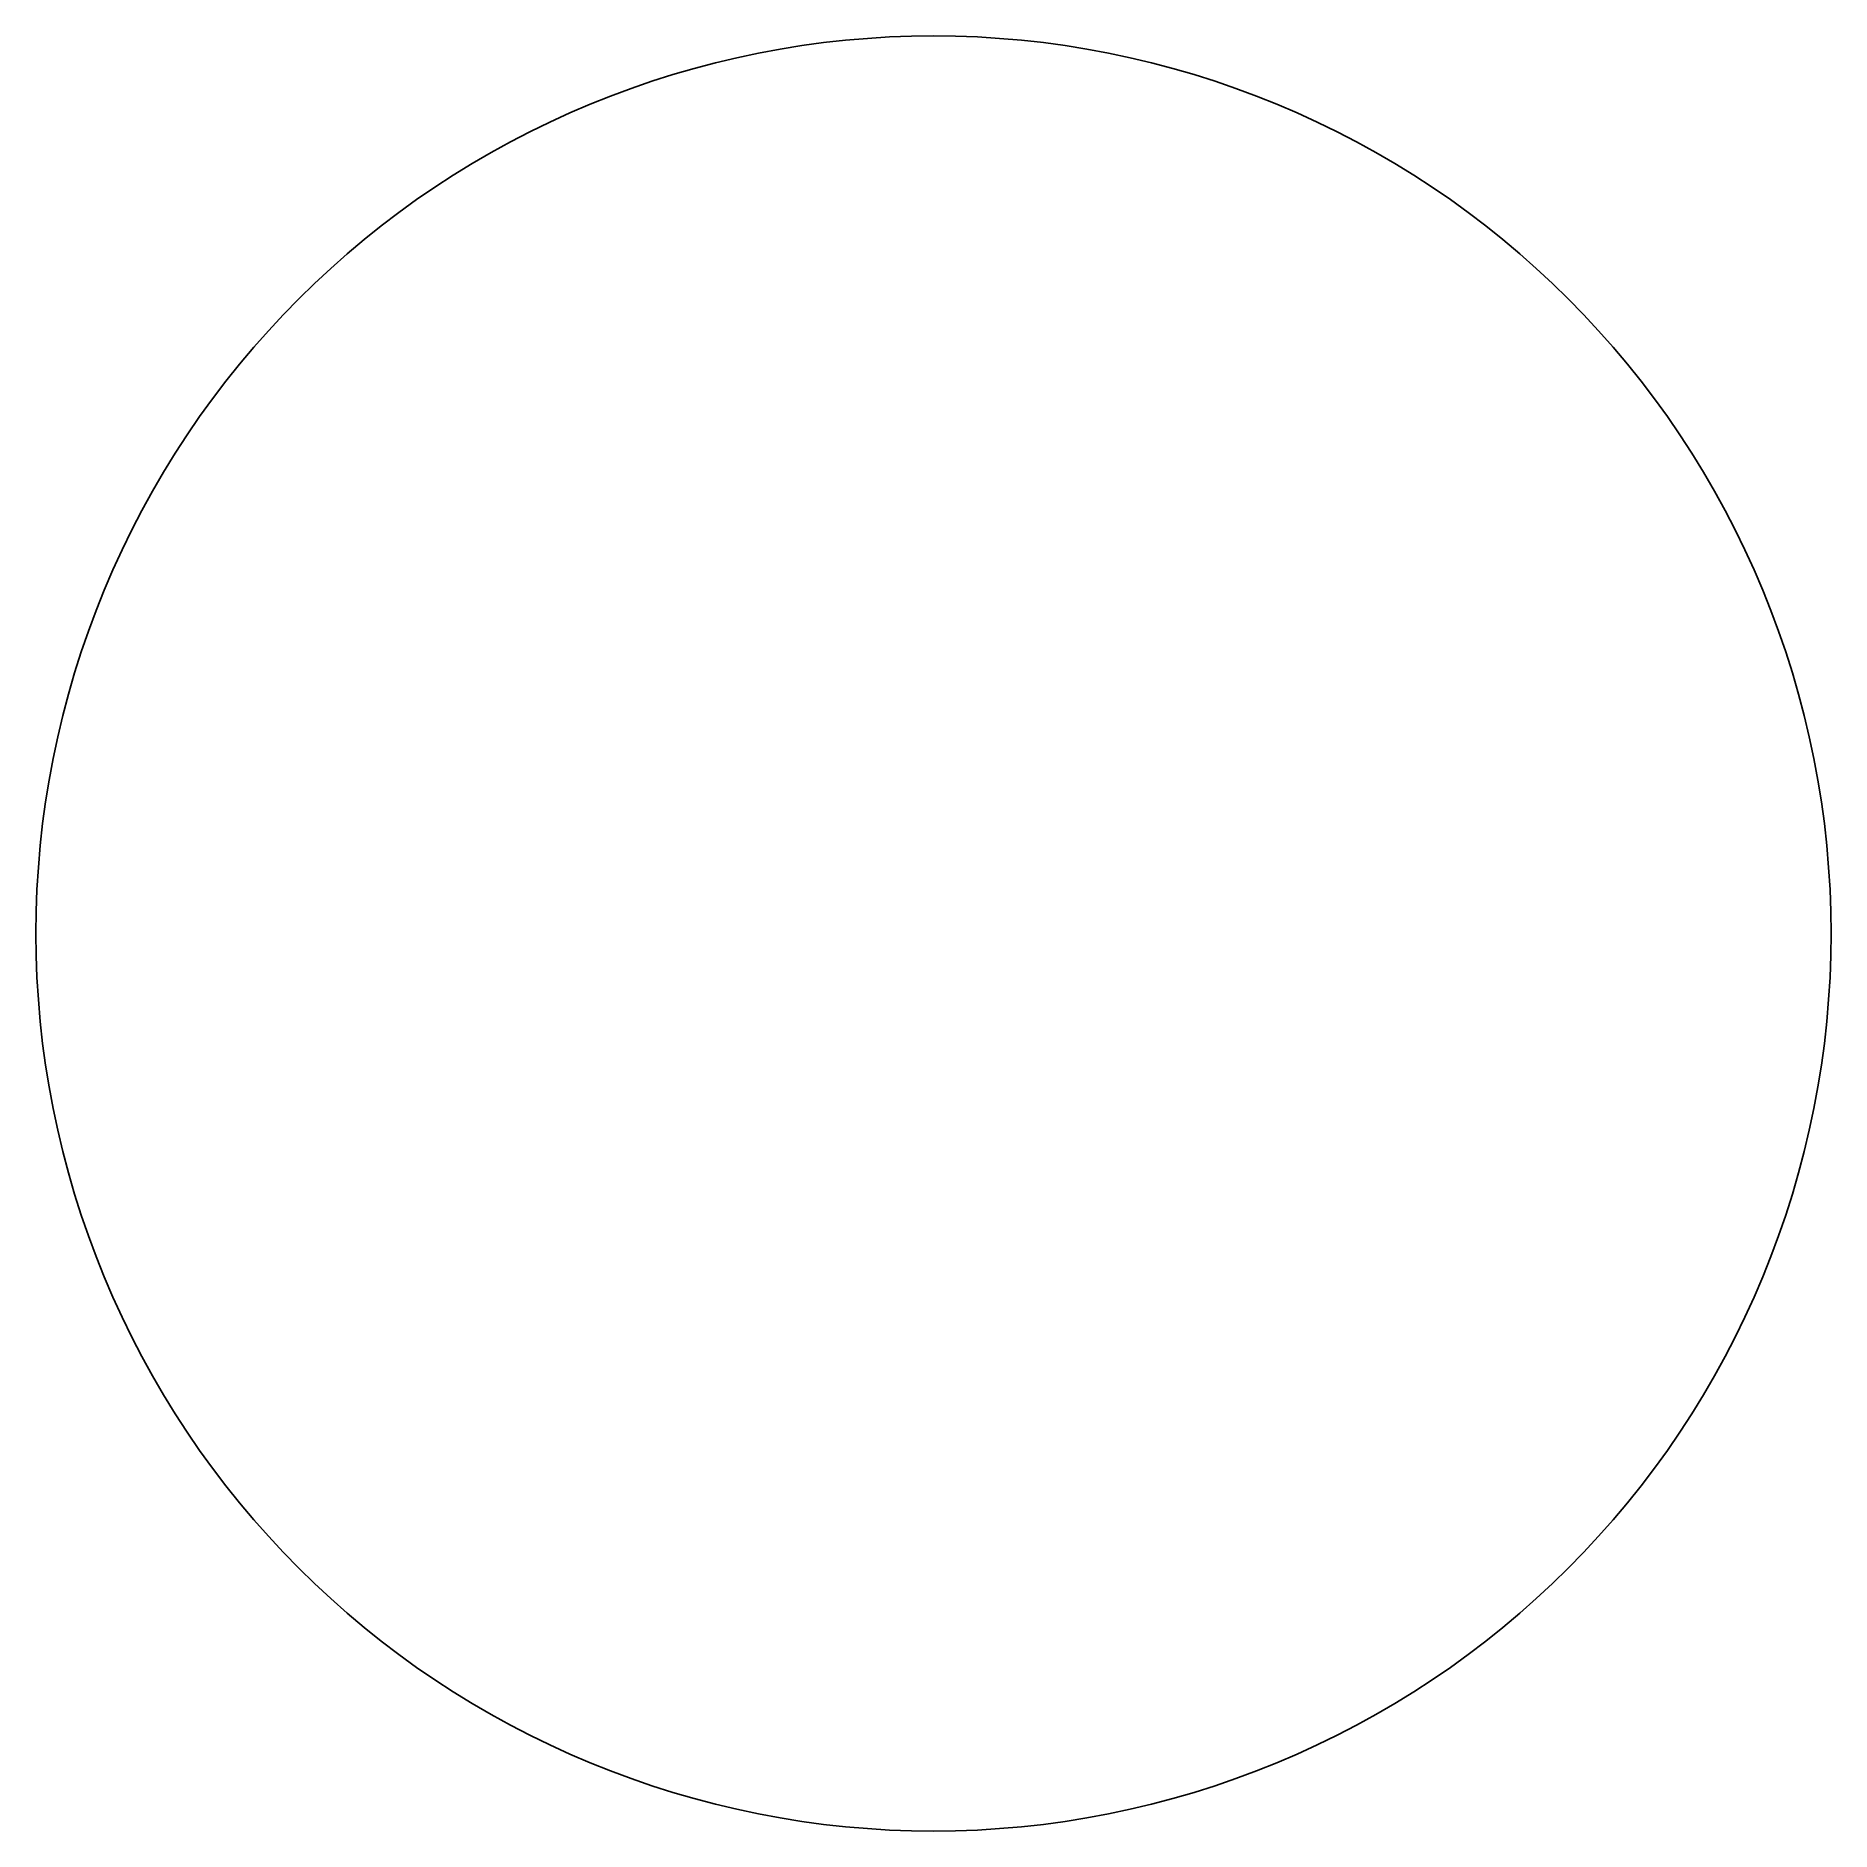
# Model space of a CAD drawing. Header units: metres. Extents: x -190 to 190, y -190 to 190.
import ezdxf

# ---------------------------------------------------------------- set-up
doc = ezdxf.new("R2010")
doc.units = ezdxf.units.M

msp = doc.modelspace()

# ---------------------------------------------------------------- linework, layer by layer
for p, q in [((0, 190), (-4.66283, 189.943)), ((4.66283, 189.943), (0, 190)), ((-37.0672, 186.349), (-41.6292, 185.383)), ((-32.4828, 187.203), (-37.0672, 186.349)), ((-27.8788, 187.944), (-32.4828, 187.203)), ((-23.258, 188.571), (-27.8788, 187.944)), ((-18.6233, 189.085), (-23.258, 188.571)), ((-13.9773, 189.485), (-18.6233, 189.085)), ((-9.32286, 189.771), (-13.9773, 189.485)), ((-4.66283, 189.943), (-9.32286, 189.771)), ((9.32286, 189.771), (4.66283, 189.943)), ((13.9773, 189.485), (9.32286, 189.771)), ((18.6233, 189.085), (13.9773, 189.485)), ((23.258, 188.571), (18.6233, 189.085)), ((27.8788, 187.944), (23.258, 188.571)), ((32.4828, 187.203), (27.8788, 187.944)), ((37.0672, 186.349), (32.4828, 187.203)), ((41.6292, 185.383), (37.0672, 186.349)), ((-50.6754, 183.117), (-55.1541, 181.819)), ((-46.1662, 184.306), (-50.6754, 183.117)), ((-41.6292, 185.383), (-46.1662, 184.306)), ((46.1662, 184.306), (41.6292, 185.383)), ((50.6754, 183.117), (46.1662, 184.306)), ((55.1541, 181.819), (50.6754, 183.117)), ((-64.0091, 178.893), (-68.3801, 177.269)), ((-59.5995, 180.41), (-64.0091, 178.893)), ((-55.1541, 181.819), (-59.5995, 180.41)), ((59.5995, 180.41), (55.1541, 181.819)), ((64.0091, 178.893), (59.5995, 180.41)), ((68.3801, 177.269), (64.0091, 178.893)), ((-72.7099, 175.537), (-76.9958, 173.7)), ((-68.3801, 177.269), (-72.7099, 175.537)), ((72.7099, 175.537), (68.3801, 177.269)), ((76.9958, 173.7), (72.7099, 175.537)), ((-81.2355, 171.758), (-85.4262, 169.713)), ((-76.9958, 173.7), (-81.2355, 171.758)), ((81.2355, 171.758), (76.9958, 173.7)), ((85.4262, 169.713), (81.2355, 171.758)), ((-89.5654, 167.565), (-93.6507, 165.317)), ((-85.4262, 169.713), (-89.5654, 167.565)), ((89.5654, 167.565), (85.4262, 169.713)), ((93.6507, 165.317), (89.5654, 167.565)), ((-93.6507, 165.317), (-97.6795, 162.968)), ((97.6795, 162.968), (93.6507, 165.317)), ((-101.65, 160.522), (-105.558, 157.979)), ((-97.6795, 162.968), (-101.65, 160.522)), ((101.65, 160.522), (97.6795, 162.968)), ((105.558, 157.979), (101.65, 160.522)), ((-105.558, 157.979), (-109.404, 155.341)), ((109.404, 155.341), (105.558, 157.979)), ((-113.183, 152.609), (-116.894, 149.786)), ((-109.404, 155.341), (-113.183, 152.609)), ((113.183, 152.609), (109.404, 155.341)), ((116.894, 149.786), (113.183, 152.609)), ((-116.894, 149.786), (-120.535, 146.872)), ((120.535, 146.872), (116.894, 149.786)), ((-120.535, 146.872), (-124.103, 143.87)), ((124.103, 143.87), (120.535, 146.872)), ((-127.596, 140.781), (-131.013, 137.607)), ((-124.103, 143.87), (-127.596, 140.781)), ((127.596, 140.781), (124.103, 143.87)), ((131.013, 137.607), (127.596, 140.781)), ((-131.013, 137.607), (-134.35, 134.35)), ((134.35, 134.35), (131.013, 137.607)), ((-134.35, 134.35), (-137.607, 131.013)), ((137.607, 131.013), (134.35, 134.35)), ((-137.607, 131.013), (-140.781, 127.596)), ((140.781, 127.596), (137.607, 131.013)), ((-140.781, 127.596), (-143.87, 124.103)), ((143.87, 124.103), (140.781, 127.596)), ((-143.87, 124.103), (-146.872, 120.535)), ((146.872, 120.535), (143.87, 124.103)), ((-146.872, 120.535), (-149.786, 116.894)), ((149.786, 116.894), (146.872, 120.535)), ((-149.786, 116.894), (-152.609, 113.183)), ((152.609, 113.183), (149.786, 116.894)), ((-152.609, 113.183), (-155.341, 109.404)), ((155.341, 109.404), (152.609, 113.183)), ((-155.341, 109.404), (-157.979, 105.558)), ((157.979, 105.558), (155.341, 109.404)), ((-157.979, 105.558), (-160.522, 101.65)), ((160.522, 101.65), (157.979, 105.558)), ((-160.522, 101.65), (-162.968, 97.6795)), ((162.968, 97.6795), (160.522, 101.65)), ((-162.968, 97.6795), (-165.317, 93.6507)), ((165.317, 93.6507), (162.968, 97.6795)), ((-165.317, 93.6507), (-167.565, 89.5654)), ((167.565, 89.5654), (165.317, 93.6507)), ((-167.565, 89.5654), (-169.713, 85.4262)), ((169.713, 85.4262), (167.565, 89.5654)), ((-169.713, 85.4262), (-171.758, 81.2355)), ((171.758, 81.2355), (169.713, 85.4262)), ((-171.758, 81.2355), (-173.7, 76.9958)), ((173.7, 76.9958), (171.758, 81.2355)), ((-173.7, 76.9958), (-175.537, 72.7099)), ((175.537, 72.7099), (173.7, 76.9958)), ((-175.537, 72.7099), (-177.269, 68.3801)), ((177.269, 68.3801), (175.537, 72.7099)), ((-177.269, 68.3801), (-178.893, 64.0091)), ((178.893, 64.0091), (177.269, 68.3801)), ((-178.893, 64.0091), (-180.41, 59.5995)), ((180.41, 59.5995), (178.893, 64.0091)), ((-180.41, 59.5995), (-181.819, 55.1541)), ((181.819, 55.1541), (180.41, 59.5995)), ((-181.819, 55.1541), (-183.117, 50.6754)), ((183.117, 50.6754), (181.819, 55.1541)), ((-183.117, 50.6754), (-184.306, 46.1662)), ((184.306, 46.1662), (183.117, 50.6754)), ((-184.306, 46.1662), (-185.383, 41.6292)), ((185.383, 41.6292), (184.306, 46.1662)), ((-185.383, 41.6292), (-186.349, 37.0672)), ((186.349, 37.0672), (185.383, 41.6292)), ((-186.349, 37.0672), (-187.203, 32.4828)), ((187.203, 32.4828), (186.349, 37.0672)), ((-187.203, 32.4828), (-187.944, 27.8788)), ((187.944, 27.8788), (187.203, 32.4828)), ((-187.944, 27.8788), (-188.571, 23.258)), ((188.571, 23.258), (187.944, 27.8788)), ((-188.571, 23.258), (-189.085, 18.6233)), ((189.085, 18.6233), (188.571, 23.258)), ((-189.085, 18.6233), (-189.485, 13.9773)), ((189.485, 13.9773), (189.085, 18.6233)), ((-189.485, 13.9773), (-189.771, 9.32286)), ((189.771, 9.32286), (189.485, 13.9773)), ((-189.771, 9.32286), (-189.943, 4.66283)), ((189.943, 4.66283), (189.771, 9.32286)), ((-189.943, 4.66283), (-190, 0)), ((190, 0), (189.943, 4.66283)), ((-190, 0), (-189.943, -4.66283)), ((189.943, -4.66283), (190, 0)), ((-189.943, -4.66283), (-189.771, -9.32286)), ((189.771, -9.32286), (189.943, -4.66283)), ((-189.771, -9.32286), (-189.485, -13.9773)), ((189.485, -13.9773), (189.771, -9.32286)), ((-189.485, -13.9773), (-189.085, -18.6233)), ((189.085, -18.6233), (189.485, -13.9773)), ((-189.085, -18.6233), (-188.571, -23.258)), ((188.571, -23.258), (189.085, -18.6233)), ((-188.571, -23.258), (-187.944, -27.8788)), ((187.944, -27.8788), (188.571, -23.258)), ((-187.944, -27.8788), (-187.203, -32.4828)), ((187.203, -32.4828), (187.944, -27.8788)), ((-187.203, -32.4828), (-186.349, -37.0672)), ((186.349, -37.0672), (187.203, -32.4828)), ((-186.349, -37.0672), (-185.383, -41.6292)), ((185.383, -41.6292), (186.349, -37.0672)), ((-185.383, -41.6292), (-184.306, -46.1662)), ((184.306, -46.1662), (185.383, -41.6292)), ((-184.306, -46.1662), (-183.117, -50.6754)), ((183.117, -50.6754), (184.306, -46.1662)), ((-183.117, -50.6754), (-181.819, -55.1541)), ((181.819, -55.1541), (183.117, -50.6754)), ((-181.819, -55.1541), (-180.41, -59.5995)), ((180.41, -59.5995), (181.819, -55.1541)), ((-180.41, -59.5995), (-178.893, -64.0091)), ((178.893, -64.0091), (180.41, -59.5995)), ((-178.893, -64.0091), (-177.269, -68.3801)), ((177.269, -68.3801), (178.893, -64.0091)), ((-177.269, -68.3801), (-175.537, -72.7099)), ((175.537, -72.7099), (177.269, -68.3801)), ((-175.537, -72.7099), (-173.7, -76.9958)), ((173.7, -76.9958), (175.537, -72.7099)), ((-173.7, -76.9958), (-171.758, -81.2355)), ((171.758, -81.2355), (173.7, -76.9958)), ((-171.758, -81.2355), (-169.713, -85.4262)), ((169.713, -85.4262), (171.758, -81.2355)), ((-169.713, -85.4262), (-167.565, -89.5654)), ((167.565, -89.5654), (169.713, -85.4262)), ((-167.565, -89.5654), (-165.317, -93.6507)), ((165.317, -93.6507), (167.565, -89.5654)), ((-165.317, -93.6507), (-162.968, -97.6795)), ((162.968, -97.6795), (165.317, -93.6507)), ((-162.968, -97.6795), (-160.522, -101.65)), ((160.522, -101.65), (162.968, -97.6795)), ((-160.522, -101.65), (-157.979, -105.558)), ((157.979, -105.558), (160.522, -101.65)), ((-157.979, -105.558), (-155.341, -109.404)), ((155.341, -109.404), (157.979, -105.558)), ((-155.341, -109.404), (-152.609, -113.183)), ((152.609, -113.183), (155.341, -109.404)), ((-152.609, -113.183), (-149.786, -116.894)), ((149.786, -116.894), (152.609, -113.183)), ((-149.786, -116.894), (-146.872, -120.535)), ((146.872, -120.535), (149.786, -116.894)), ((-146.872, -120.535), (-143.87, -124.103)), ((143.87, -124.103), (146.872, -120.535)), ((-143.87, -124.103), (-140.781, -127.596)), ((140.781, -127.596), (143.87, -124.103)), ((-140.781, -127.596), (-137.607, -131.013)), ((137.607, -131.013), (140.781, -127.596)), ((-137.607, -131.013), (-134.35, -134.35)), ((134.35, -134.35), (137.607, -131.013)), ((-134.35, -134.35), (-131.013, -137.607)), ((131.013, -137.607), (134.35, -134.35)), ((-131.013, -137.607), (-127.596, -140.781)), ((127.596, -140.781), (131.013, -137.607)), ((-127.596, -140.781), (-124.103, -143.87)), ((-124.103, -143.87), (-120.535, -146.872)), ((120.535, -146.872), (124.103, -143.87)), ((124.103, -143.87), (127.596, -140.781)), ((-120.535, -146.872), (-116.894, -149.786)), ((116.894, -149.786), (120.535, -146.872)), ((-116.894, -149.786), (-113.183, -152.609)), ((113.183, -152.609), (116.894, -149.786)), ((-113.183, -152.609), (-109.404, -155.341)), ((-109.404, -155.341), (-105.558, -157.979)), ((105.558, -157.979), (109.404, -155.341)), ((109.404, -155.341), (113.183, -152.609)), ((-105.558, -157.979), (-101.65, -160.522)), ((101.65, -160.522), (105.558, -157.979)), ((-101.65, -160.522), (-97.6795, -162.968)), ((-97.6795, -162.968), (-93.6507, -165.317)), ((93.6507, -165.317), (97.6795, -162.968)), ((97.6795, -162.968), (101.65, -160.522)), ((-93.6507, -165.317), (-89.5654, -167.565)), ((89.5654, -167.565), (93.6507, -165.317)), ((-89.5654, -167.565), (-85.4262, -169.713)), ((-85.4262, -169.713), (-81.2355, -171.758)), ((81.2355, -171.758), (85.4262, -169.713)), ((85.4262, -169.713), (89.5654, -167.565)), ((-81.2355, -171.758), (-76.9958, -173.7)), ((-76.9958, -173.7), (-72.7099, -175.537)), ((72.7099, -175.537), (76.9958, -173.7)), ((76.9958, -173.7), (81.2355, -171.758)), ((-72.7099, -175.537), (-68.3801, -177.269)), ((-68.3801, -177.269), (-64.0091, -178.893)), ((64.0091, -178.893), (68.3801, -177.269)), ((68.3801, -177.269), (72.7099, -175.537)), ((-64.0091, -178.893), (-59.5995, -180.41)), ((-59.5995, -180.41), (-55.1541, -181.819)), ((-55.1541, -181.819), (-50.6754, -183.117)), ((50.6754, -183.117), (55.1541, -181.819)), ((55.1541, -181.819), (59.5995, -180.41)), ((59.5995, -180.41), (64.0091, -178.893)), ((-50.6754, -183.117), (-46.1662, -184.306)), ((-46.1662, -184.306), (-41.6292, -185.383)), ((-41.6292, -185.383), (-37.0672, -186.349)), ((37.0672, -186.349), (41.6292, -185.383)), ((41.6292, -185.383), (46.1662, -184.306)), ((46.1662, -184.306), (50.6754, -183.117)), ((-37.0672, -186.349), (-32.4828, -187.203)), ((-32.4828, -187.203), (-27.8788, -187.944)), ((-27.8788, -187.944), (-23.258, -188.571)), ((-23.258, -188.571), (-18.6233, -189.085)), ((-18.6233, -189.085), (-13.9773, -189.485)), ((-13.9773, -189.485), (-9.32286, -189.771)), ((-9.32286, -189.771), (-4.66283, -189.943)), ((-4.66283, -189.943), (0, -190)), ((0, -190), (4.66283, -189.943)), ((4.66283, -189.943), (9.32286, -189.771)), ((9.32286, -189.771), (13.9773, -189.485)), ((13.9773, -189.485), (18.6233, -189.085)), ((18.6233, -189.085), (23.258, -188.571)), ((23.258, -188.571), (27.8788, -187.944)), ((27.8788, -187.944), (32.4828, -187.203)), ((32.4828, -187.203), (37.0672, -186.349))]:
    msp.add_line(p, q)

doc.saveas('drawing.dxf')
